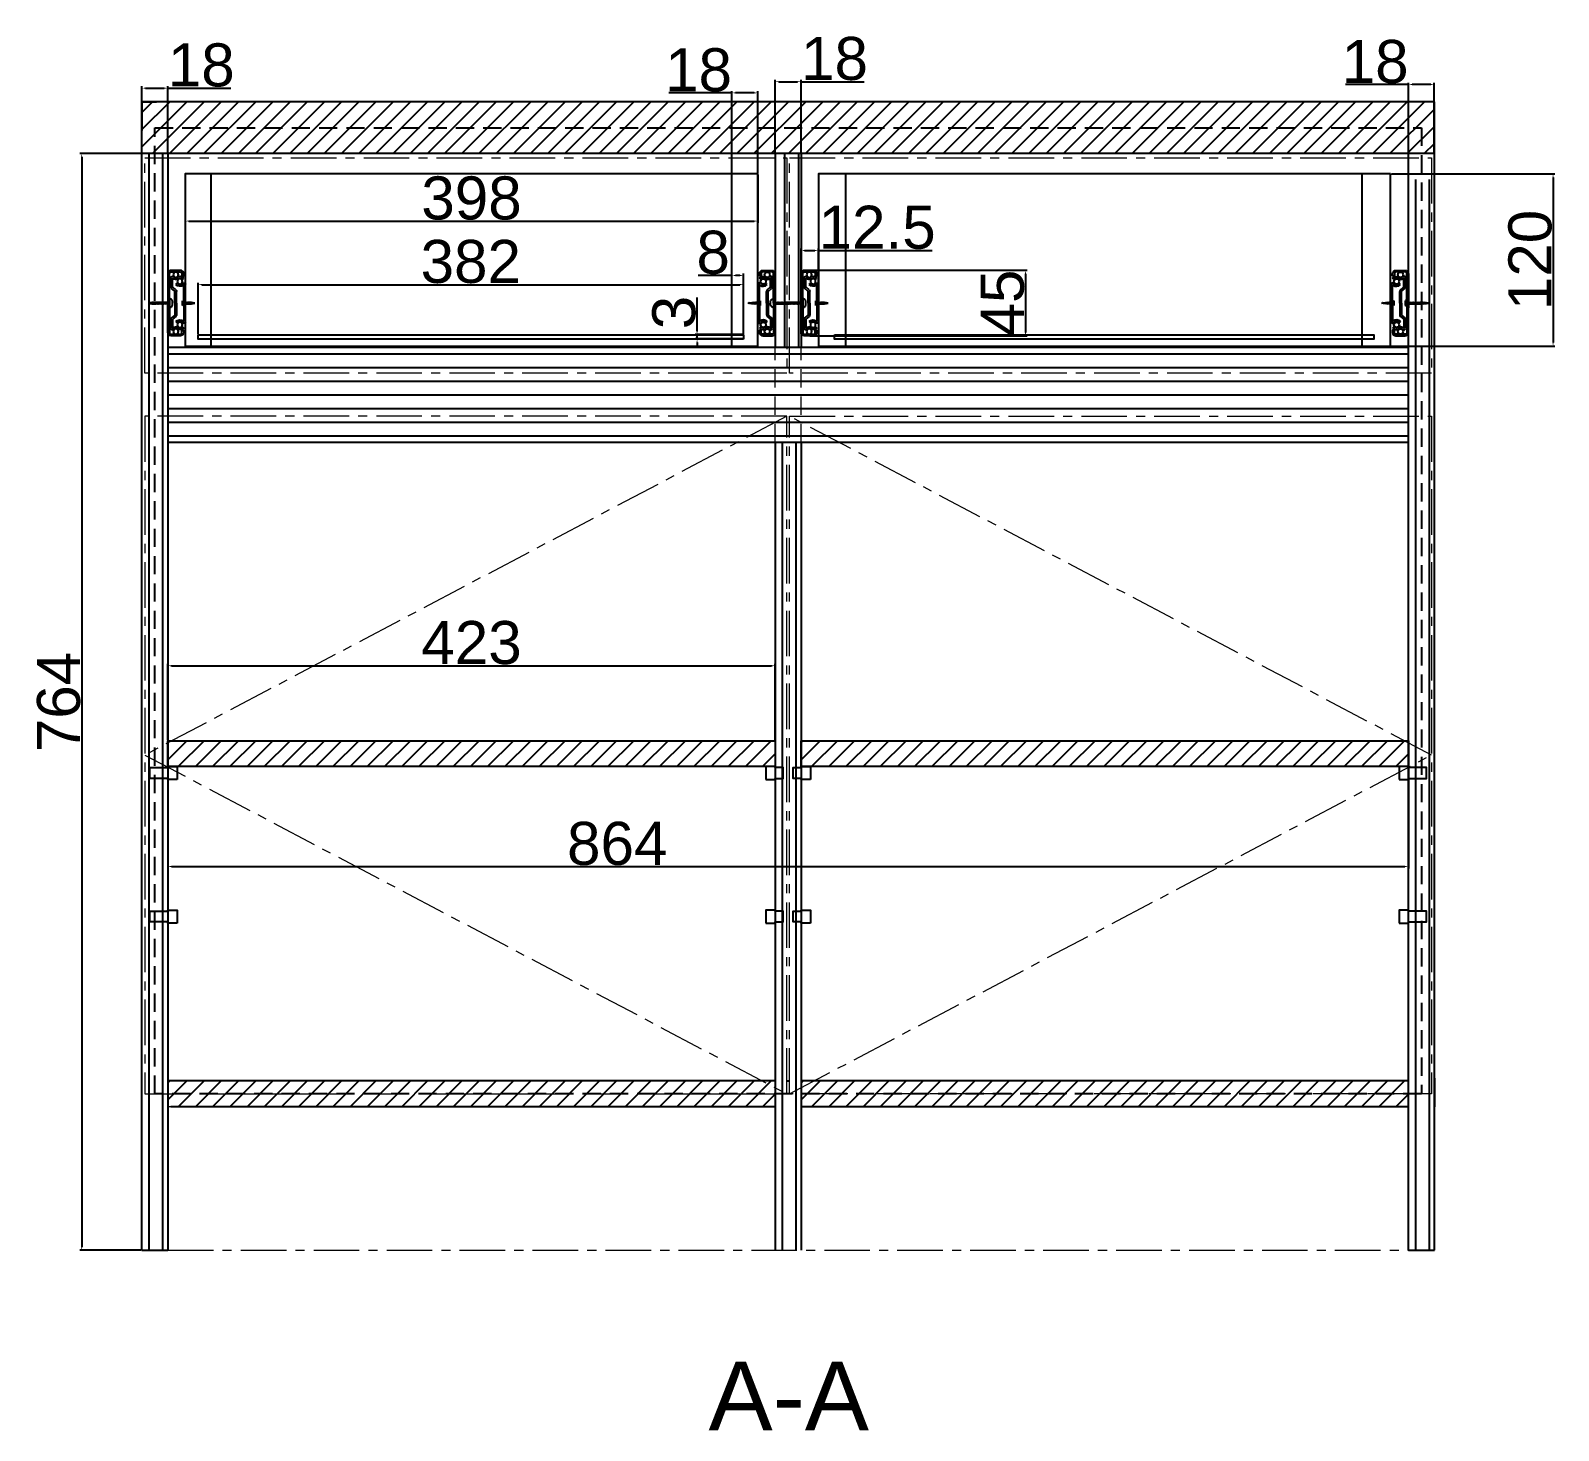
# Model space of a CAD drawing. Header units: millimetres. Extents: x -8279 to 76201, y -81 to 21625.
# Drawn here: x 34979 to 36043, y 10193 to 11168 of the extents above; entities that cross this region are included whole.
import ezdxf

# ---------------------------------------------------------------- set-up
doc = ezdxf.new("R2010")
doc.units = ezdxf.units.MM
doc.linetypes.add('CENTER', pattern=[50.8, 31.75, -6.35, 6.35, -6.35])
doc.linetypes.add('DASHED', pattern=[19.05, 12.7, -6.35])
doc.layers.add('剖面線', color=4, linetype='Continuous')
doc.layers.add('尺寸線', color=3, linetype='Continuous', lineweight=25)
doc.styles.get("Standard").update_dxf_attribs({"font": 'Arial.ttf'})
doc.dimstyles.new('ISO-25', dxfattribs={"dimtxt": 30, "dimasz": 2.5, "dimexe": 1.25, "dimexo": 0.625, "dimtad": 1, "dimtxsty": 'Standard', "dimcen": 2.5, "dimadec": 0, "dimazin": 0, "dimtfac": 1, "dimtmove": 0, "dimatfit": 3, "dimfxl": 1, "dimarcsym": 0})

# ---------------------------------------------------------------- blocks, each defined once
blk = doc.blocks.new('*D152')
at = {"color": 0, "lineweight": -2, "transparency": 16777216}
for p, q in [((35074.1, 10674), (35074.1, 10726.9)), ((35076.6, 10725.6), (35494.6, 10725.6)), ((35497.1, 10674), (35497.1, 10726.9))]:
    blk.add_line(p, q, dxfattribs=at)
at = {"color": 0, "transparency": 16777216}
for points in [[(35076.6, 10726.1), (35076.6, 10725.2), (35074.1, 10725.6)], [(35494.6, 10726.1), (35494.6, 10725.2), (35497.1, 10725.6)]]:
    blk.add_solid(points, dxfattribs=at)
at = {"layer": 'Defpoints', "color": 0, "transparency": 16777216}
for p in [(35497.1, 10725.6), (35074.1, 10673.4), (35497.1, 10673.4)]:
    blk.add_point(p, dxfattribs=at)
at = {"color": 0, "transparency": 16777216, "insert": (35285.6, 10741.6), "char_height": 30, "attachment_point": 5}
blk.add_mtext('423', dxfattribs=at)
blk = doc.blocks.new('*D153')
at = {"color": 0, "lineweight": -2, "transparency": 16777216}
for p, q in [((35926.2, 11068.3), (36040.1, 11068.3)), ((36038.8, 11065.8), (36038.8, 10950.8)), ((35926.2, 10948.3), (36040.1, 10948.3))]:
    blk.add_line(p, q, dxfattribs=at)
at = {"color": 0, "transparency": 16777216}
for points in [[(36038.4, 11065.8), (36039.2, 11065.8), (36038.8, 11068.3)], [(36038.4, 10950.8), (36039.2, 10950.8), (36038.8, 10948.3)]]:
    blk.add_solid(points, dxfattribs=at)
at = {"layer": 'Defpoints', "color": 0, "transparency": 16777216}
for p in [(35925.6, 11068.3), (35925.6, 10948.3), (36038.8, 10948.3)]:
    blk.add_point(p, dxfattribs=at)
at = {"color": 0, "transparency": 16777216, "insert": (36022.9, 11008.3), "char_height": 30, "attachment_point": 5, "rotation": 90}
blk.add_mtext('120', dxfattribs=at)
blk = doc.blocks.new('*D164')
at = {"color": 0, "lineweight": -2, "transparency": 16777216}
for p, q in [((35055.5, 11082.4), (35012.9, 11082.4)), ((35014.2, 11079.9), (35014.2, 10320.9)), ((35055.5, 10318.4), (35012.9, 10318.4))]:
    blk.add_line(p, q, dxfattribs=at)
at = {"color": 0, "transparency": 16777216}
for points in [[(35013.7, 11079.9), (35014.6, 11079.9), (35014.2, 11082.4)], [(35013.7, 10320.9), (35014.6, 10320.9), (35014.2, 10318.4)]]:
    blk.add_solid(points, dxfattribs=at)
at = {"layer": 'Defpoints', "color": 0, "transparency": 16777216}
for p in [(35056.1, 11082.4), (35014.2, 10318.4), (35056.1, 10318.4)]:
    blk.add_point(p, dxfattribs=at)
at = {"color": 0, "transparency": 16777216, "insert": (34998.2, 10700.4), "char_height": 30, "attachment_point": 5, "rotation": 90}
blk.add_mtext('764', dxfattribs=at)
blk = doc.blocks.new('*D174')
at = {"color": 0, "lineweight": -2, "transparency": 16777216}
for p, q in [((35938.1, 11130.5), (35894.2, 11130.5)), ((35938.1, 11083), (35938.1, 11131.7)), ((35953.6, 11130.5), (35940.6, 11130.5)), ((35956.1, 11083), (35956.1, 11131.7))]:
    blk.add_line(p, q, dxfattribs=at)
at = {"color": 0, "transparency": 16777216}
for points in [[(35940.6, 11130.9), (35940.6, 11130.1), (35938.1, 11130.5)], [(35953.6, 11130.9), (35953.6, 11130.1), (35956.1, 11130.5)]]:
    blk.add_solid(points, dxfattribs=at)
at = {"layer": 'Defpoints', "color": 0, "transparency": 16777216}
for p in [(35938.1, 11130.5), (35938.1, 11082.4), (35956.1, 11082.4)]:
    blk.add_point(p, dxfattribs=at)
at = {"color": 0, "transparency": 16777216, "insert": (35914.9, 11146.4), "char_height": 30, "attachment_point": 5}
blk.add_mtext('18', dxfattribs=at)
blk = doc.blocks.new('*D76')
at = {"color": 0, "lineweight": -2, "transparency": 16777216}
for p, q in [((35497.1, 11083), (35497.1, 11133.8)), ((35499.6, 11132.5), (35512.6, 11132.5)), ((35515.1, 11083), (35515.1, 11133.8)), ((35515.1, 11132.5), (35559.1, 11132.5))]:
    blk.add_line(p, q, dxfattribs=at)
at = {"color": 0, "transparency": 16777216}
for points in [[(35499.6, 11132.9), (35499.6, 11132.1), (35497.1, 11132.5)], [(35512.6, 11132.9), (35512.6, 11132.1), (35515.1, 11132.5)]]:
    blk.add_solid(points, dxfattribs=at)
at = {"layer": 'Defpoints', "color": 0, "transparency": 16777216}
for p in [(35515.1, 11132.5), (35497.1, 11082.4), (35515.1, 11082.4)]:
    blk.add_point(p, dxfattribs=at)
at = {"color": 0, "transparency": 16777216, "insert": (35538.4, 11148.5), "char_height": 30, "attachment_point": 5}
blk.add_mtext('18', dxfattribs=at)
blk = doc.blocks.new('*D77')
at = {"color": 0, "lineweight": -2, "transparency": 16777216}
for p, q in [((35056.1, 11083), (35056.1, 11129.3)), ((35058.6, 11128), (35071.6, 11128)), ((35074.1, 11083), (35074.1, 11129.3)), ((35074.1, 11128), (35118.1, 11128))]:
    blk.add_line(p, q, dxfattribs=at)
at = {"color": 0, "transparency": 16777216}
for points in [[(35058.6, 11128.4), (35058.6, 11127.6), (35056.1, 11128)], [(35071.6, 11128.4), (35071.6, 11127.6), (35074.1, 11128)]]:
    blk.add_solid(points, dxfattribs=at)
at = {"layer": 'Defpoints', "color": 0, "transparency": 16777216}
for p in [(35074.1, 11128), (35056.1, 11082.4), (35074.1, 11082.4)]:
    blk.add_point(p, dxfattribs=at)
at = {"color": 0, "transparency": 16777216, "insert": (35097.4, 11144), "char_height": 30, "attachment_point": 5}
blk.add_mtext('18', dxfattribs=at)
blk = doc.blocks.new('*D78')
at = {"color": 0, "lineweight": -2, "transparency": 16777216}
for p, q in [((35467, 11124.7), (35423, 11124.7)), ((35467, 11068.9), (35467, 11125.9)), ((35482.5, 11124.7), (35469.5, 11124.7)), ((35485, 11068.9), (35485, 11125.9))]:
    blk.add_line(p, q, dxfattribs=at)
at = {"color": 0, "transparency": 16777216}
for points in [[(35469.5, 11125.1), (35469.5, 11124.3), (35467, 11124.7)], [(35482.5, 11125.1), (35482.5, 11124.3), (35485, 11124.7)]]:
    blk.add_solid(points, dxfattribs=at)
at = {"layer": 'Defpoints', "color": 0, "transparency": 16777216}
for p in [(35467, 11124.7), (35467, 11068.3), (35485, 11068.3)]:
    blk.add_point(p, dxfattribs=at)
at = {"color": 0, "transparency": 16777216, "insert": (35443.7, 11140.6), "char_height": 30, "attachment_point": 5}
blk.add_mtext('18', dxfattribs=at)
blk = doc.blocks.new('*D79')
at = {"color": 0, "lineweight": -2, "transparency": 16777216}
for p, q in [((35095.3, 10956.9), (35095.3, 10992.4)), ((35475, 10956.9), (35475, 10992.4)), ((35097.8, 10991.1), (35472.5, 10991.1))]:
    blk.add_line(p, q, dxfattribs=at)
at = {"color": 0, "transparency": 16777216}
for points in [[(35097.8, 10991.6), (35097.8, 10990.7), (35095.3, 10991.1)], [(35472.5, 10991.6), (35472.5, 10990.7), (35475, 10991.1)]]:
    blk.add_solid(points, dxfattribs=at)
at = {"layer": 'Defpoints', "color": 0, "transparency": 16777216}
for p in [(35475, 10991.1), (35095.3, 10956.3), (35475, 10956.3)]:
    blk.add_point(p, dxfattribs=at)
at = {"color": 0, "transparency": 16777216, "insert": (35285.1, 11007.1), "char_height": 30, "attachment_point": 5}
blk.add_mtext('382', dxfattribs=at)
blk = doc.blocks.new('*D80')
at = {"color": 0, "lineweight": -2, "transparency": 16777216}
for p, q in [((35442.7, 10958.8), (35442.7, 10982.2)), ((35474.3, 10956.3), (35441.4, 10956.3)), ((35474.3, 10953.3), (35441.4, 10953.3)), ((35442.7, 10953.3), (35442.7, 10956.3)), ((35442.7, 10950.8), (35442.7, 10948.3))]:
    blk.add_line(p, q, dxfattribs=at)
at = {"color": 0, "transparency": 16777216}
for points in [[(35442.3, 10958.8), (35443.1, 10958.8), (35442.7, 10956.3)], [(35442.3, 10950.8), (35443.1, 10950.8), (35442.7, 10953.3)]]:
    blk.add_solid(points, dxfattribs=at)
at = {"layer": 'Defpoints', "color": 0, "transparency": 16777216}
for p in [(35442.7, 10956.3), (35475, 10956.3), (35475, 10953.3)]:
    blk.add_point(p, dxfattribs=at)
at = {"color": 0, "transparency": 16777216, "insert": (35426.7, 10971.7), "char_height": 30, "attachment_point": 5, "rotation": 90}
blk.add_mtext('3', dxfattribs=at)
blk = doc.blocks.new('*D81')
at = {"color": 0, "lineweight": -2, "transparency": 16777216}
for p, q in [((35086.3, 11067.6), (35086.3, 11034.1)), ((35485, 11067.6), (35485, 11034.1)), ((35088.8, 11035.4), (35482.5, 11035.4))]:
    blk.add_line(p, q, dxfattribs=at)
at = {"color": 0, "transparency": 16777216}
for points in [[(35088.8, 11035.8), (35088.8, 11035), (35086.3, 11035.4)], [(35482.5, 11035.8), (35482.5, 11035), (35485, 11035.4)]]:
    blk.add_solid(points, dxfattribs=at)
at = {"layer": 'Defpoints', "color": 0, "transparency": 16777216}
for p in [(35086.3, 11068.3), (35485, 11068.3), (35485, 11035.4)]:
    blk.add_point(p, dxfattribs=at)
at = {"color": 0, "transparency": 16777216, "insert": (35285.6, 11051.3), "char_height": 30, "width": 67.387, "attachment_point": 5}
blk.add_mtext('398', dxfattribs=at)
blk = doc.blocks.new('*D82')
at = {"color": 0, "lineweight": -2, "transparency": 16777216}
for p, q in [((35467, 10997.5), (35443.4, 10997.5)), ((35467, 10956.9), (35467, 10998.8)), ((35472.5, 10997.5), (35469.5, 10997.5)), ((35475, 10956.9), (35475, 10998.8))]:
    blk.add_line(p, q, dxfattribs=at)
at = {"color": 0, "transparency": 16777216}
for points in [[(35469.5, 10998), (35469.5, 10997.1), (35467, 10997.5)], [(35472.5, 10998), (35472.5, 10997.1), (35475, 10997.5)]]:
    blk.add_solid(points, dxfattribs=at)
at = {"layer": 'Defpoints', "color": 0, "transparency": 16777216}
for p in [(35467, 10997.5), (35467, 10956.3), (35475, 10956.3)]:
    blk.add_point(p, dxfattribs=at)
at = {"color": 0, "transparency": 16777216, "insert": (35453.9, 11013.5), "char_height": 30, "attachment_point": 5}
blk.add_mtext('8', dxfattribs=at)
blk = doc.blocks.new('*D83')
at = {"color": 0, "lineweight": -2, "transparency": 16777216}
for p, q in [((35515.1, 10978.9), (35515.1, 11016.2)), ((35517.6, 11014.9), (35524.8, 11014.9)), ((35527.3, 10978.9), (35527.3, 11016.2)), ((35527.3, 11014.9), (35606.4, 11014.9))]:
    blk.add_line(p, q, dxfattribs=at)
at = {"color": 0, "transparency": 16777216}
for points in [[(35517.6, 11015.3), (35517.6, 11014.5), (35515.1, 11014.9)], [(35524.8, 11015.3), (35524.8, 11014.5), (35527.3, 11014.9)]]:
    blk.add_solid(points, dxfattribs=at)
at = {"layer": 'Defpoints', "color": 0, "transparency": 16777216}
for p in [(35527.3, 11014.9), (35515.1, 10978.3), (35527.3, 10978.3)]:
    blk.add_point(p, dxfattribs=at)
at = {"color": 0, "transparency": 16777216, "insert": (35568.1, 11030.9), "char_height": 30, "attachment_point": 5}
blk.add_mtext('12.5', dxfattribs=at)
blk = doc.blocks.new('*D84')
at = {"color": 0, "lineweight": -2, "transparency": 16777216}
for p, q in [((35521.3, 11001.1), (35672.6, 11001.1)), ((35671.4, 10998.6), (35671.4, 10957.9)), ((35521.3, 10955.4), (35672.6, 10955.4))]:
    blk.add_line(p, q, dxfattribs=at)
at = {"color": 0, "transparency": 16777216}
for points in [[(35671, 10998.6), (35671.8, 10998.6), (35671.4, 11001.1)], [(35671, 10957.9), (35671.8, 10957.9), (35671.4, 10955.4)]]:
    blk.add_solid(points, dxfattribs=at)
at = {"layer": 'Defpoints', "color": 0, "transparency": 16777216}
for p in [(35520.6, 11001.1), (35520.6, 10955.4), (35671.4, 10955.4)]:
    blk.add_point(p, dxfattribs=at)
at = {"color": 0, "transparency": 16777216, "insert": (35655.5, 10978.3), "char_height": 30, "attachment_point": 5, "rotation": 90}
blk.add_mtext('45', dxfattribs=at)
blk = doc.blocks.new('*D91')
at = {"color": 0, "lineweight": -2, "transparency": 16777216}
for p, q in [((35074.1, 10654.8), (35074.1, 10584.5)), ((35938.1, 10654.8), (35938.1, 10584.5)), ((35076.6, 10585.7), (35935.6, 10585.7))]:
    blk.add_line(p, q, dxfattribs=at)
at = {"color": 0, "transparency": 16777216}
for points in [[(35076.6, 10586.2), (35076.6, 10585.3), (35074.1, 10585.7)], [(35935.6, 10586.2), (35935.6, 10585.3), (35938.1, 10585.7)]]:
    blk.add_solid(points, dxfattribs=at)
at = {"layer": 'Defpoints', "color": 0, "transparency": 16777216}
for p in [(35074.1, 10655.4), (35938.1, 10655.4), (35938.1, 10585.7)]:
    blk.add_point(p, dxfattribs=at)
at = {"color": 0, "transparency": 16777216, "insert": (35387.1, 10601.7), "char_height": 30, "attachment_point": 5}
blk.add_mtext('864', dxfattribs=at)
blk = doc.blocks.new('runner_55_a')
at = {"color": 252}
for p, q in [((0, 0), (0, 12.8)), ((2, 16.3), (1.1, 17.1)), ((1.1, 0), (1.1, 12.3)), ((6.4, 12.7), (5.5, 13.5)), ((6.5, 9.1), (8.6, 10.9)), ((8.8, 11.2), (8.8, 16.8)), ((9.9, 11.2), (9.9, 17.3)), ((0, 0), (0, -12.8)), ((1.1, 0), (1.1, -12.3)), ((6, 0), (6, 7.9)), ((6, 0), (6, -7.9)), ((7.1, 0), (7.1, 7.9)), ((7.1, 0), (7.1, -7.9)), ((7.3, 8.2), (9.4, 10)), ((6.5, -9.1), (8.6, -10.9)), ((7.3, -8.2), (9.4, -10)), ((2, -16.3), (1.1, -17.1)), ((6.4, -12.7), (5.5, -13.5)), ((8.8, -11.2), (8.8, -16.8)), ((9.9, -11.2), (9.9, -17.3))]:
    blk.add_line(p, q, dxfattribs=at)
for points in [[(10.9, 0), (10.9, 20.2, 0.414214), (9.7, 21.4), (3.4, 21.4, 0.414214), (2.3, 20.2), (2.3, 18.7), (1.1, 18.7), (1.1, 20.2, -0.414214), (3.4, 22.5), (9.7, 22.5, -0.414214), (12, 20.2), (12, 0)], [(1.1, 17.1, -0.353511), (5.5, 17.7, -0.353511)], [(5, 16.7, 0.358003), (2, 16.3)], [(10.9, 0), (10.9, -20.2, -0.43), (9.8, -21.4), (3.4, -21.4, -0.414214), (2.3, -20.2), (2.3, -18.7), (1.1, -18.7), (1.1, -20.2, 0.414214), (3.4, -22.5), (9.8, -22.5, 0.422039), (12, -20.2), (12, 0)], [(1.1, -17.1, 0.353511), (5.5, -17.7, 0.353511)], [(5, -16.7, -0.358003), (2, -16.3)]]:
    blk.add_lwpolyline(points, format="xyb", dxfattribs=at)
for centre in [(6.5, 19.5), (3.8, 14.9), (3.8, -14.9), (6.5, -19.5)]:
    blk.add_circle(centre, 1.81, dxfattribs=at)
for centre, radius, start, end in [((1.1, 12.7), 1.15, 42.4766, 175.9423), ((1.3, 12.3), 0.191, 49.4913, 180), ((3.8, 15.1), 3.53, 229.4913, 317.655), ((3.8, 15.1), 2.38, 222.345, 317.655), ((6.5, 19.5), 3.21, 239.2649, 307.4786), ((6.5, 19.5), 2.06, 239.2649, 316.3148), ((8.8, 17.3), 1.15, 4.0577, 137.5234), ((8.6, 16.8), 0.191, 0, 127.4786), ((8.3, 11.2), 0.477, 310.7139, 0), ((8.3, 11.2), 1.62, 310.7139, 0), ((7.6, 7.9), 1.62, 130.7139, 180), ((7.6, 7.9), 0.477, 130.7139, 180), ((7.6, -7.9), 1.62, 180, 229.2861), ((7.6, -7.9), 0.477, 180, 229.2861), ((8.3, -11.2), 1.62, 0, 49.2861), ((1.1, -12.7), 1.15, 184.0577, 317.5234), ((1.3, -12.3), 0.191, 180, 310.5087), ((3.8, -15.1), 3.53, 42.345, 130.5087), ((3.8, -15.1), 2.38, 42.345, 137.655), ((6.5, -19.5), 3.21, 52.5214, 120.7351), ((6.5, -19.5), 2.06, 43.6852, 120.7351), ((8.8, -17.3), 1.15, 222.4766, 355.9423), ((8.6, -16.8), 0.191, 232.5214, 0), ((8.3, -11.2), 0.477, 0, 49.2861)]:
    blk.add_arc(centre, radius, start, end, dxfattribs=at)
blk = doc.blocks.new('SCREW6')
at = {"color": 252}
blk.add_line((-3.2, -1.1), (3.2, -1.1), dxfattribs=at)
at = {"color": 252, "ltscale": 1.2}
for p, q in [((-0.9, -3.1), (0.9, -2.5)), ((-0.9, -3.1), (-0.5, -3.2)), ((-0.9, -4), (0.9, -3.4)), ((-0.9, -4), (-0.5, -4.2)), ((-0.9, -4), (-0.5, -4.2)), ((-0.9, -4.9), (0.9, -4.4)), ((-0.9, -4.9), (-0.5, -5.1)), ((-0.9, -4.9), (-0.5, -5.1)), ((-0.9, -5.9), (0.9, -5.3)), ((-0.9, -5.9), (-0.5, -6)), ((-0.9, -5.9), (-0.5, -6)), ((-0.9, -6.8), (0.9, -6.2)), ((-0.9, -6.8), (-0.5, -6.9)), ((-0.9, -6.8), (-0.5, -6.9)), ((-0.9, -7.7), (0.9, -7.2)), ((-0.9, -7.7), (-0.5, -7.9)), ((-0.9, -7.7), (-0.5, -7.9)), ((-0.9, -8.7), (0.9, -8.1)), ((-0.9, -8.7), (-0.5, -8.8)), ((-0.9, -8.7), (-0.5, -8.8)), ((-0.9, -9.6), (0.9, -9)), ((-0.9, -9.6), (-0.5, -9.7)), ((-0.9, -9.6), (-0.5, -9.7)), ((-0.9, -10.5), (0.9, -9.9)), ((-0.5, -1.1), (-0.5, -10.6)), ((0.5, -1.1), (0.5, -10.6)), ((0.5, -2.4), (0.9, -2.5)), ((0.5, -3.3), (0.9, -3.4)), ((0.5, -4.2), (0.9, -4.4)), ((0.5, -5.2), (0.9, -5.3)), ((0.5, -6.1), (0.9, -6.2)), ((0.5, -7), (0.9, -7.2)), ((0.5, -7.9), (0.9, -8.1)), ((0.5, -8.9), (0.9, -9)), ((0.5, -9.8), (0.9, -9.9)), ((-0.9, -10.5), (-0.5, -10.7)), ((-0.9, -10.5), (-0.5, -10.7)), ((-0.9, -11.4), (0.9, -10.9)), ((-0.9, -11.4), (-0.5, -11.6)), ((-0.4, -12.4), (-0.8, -12.3)), ((-0.7, -12.3), (0.8, -11.8)), ((-0.6, -13.2), (0.7, -12.8)), ((-0.6, -13.2), (-0.3, -13.3)), ((-0.4, -14.1), (0.5, -13.8)), ((-0.4, -14.1), (-0.2, -14.1)), ((-0.2, -14.9), (0.2, -14.8)), ((-0.2, -14.9), (-0.1, -15)), ((0.1, -14.8), (0.2, -14.8)), ((0.3, -13.8), (0.5, -13.8)), ((0.4, -12.7), (0.7, -12.8)), ((0.5, -10.7), (0.9, -10.9)), ((0.5, -11.7), (0.8, -11.8))]:
    blk.add_line(p, q, dxfattribs=at)
at = {"color": 252}
for centre, radius, start, end in [((0, -1.8), 3.24, 128.0071, 166.8921), ((0, -5.2), 6.26, 71.4221, 108.5779), ((0, -1.8), 3.24, 13.1079, 51.9929)]:
    blk.add_arc(centre, radius, start, end, dxfattribs=at)
at = {"color": 252, "ltscale": 1.2}
for centre, start, end in [((26.1, -10.6), 180, 190.8536), ((-26.1, -10.6), 349.1464, 0)]:
    blk.add_arc(centre, 26.6, start, end, dxfattribs=at)
blk = doc.blocks.new('SCREW3')
at = {"color": 252, "ltscale": 1.2}
for p, q in [((0, 1.6), (1.1, 0.5)), ((0, -1.6), (0, 1.6)), ((1.1, 0.5), (3.6, 0.5)), ((2.6, 0.9), (2, -0.9)), ((2.6, 0.9), (2.7, 0.5)), ((2.6, 0.9), (2.7, 0.5)), ((3.5, 0.9), (2.9, -0.9)), ((3.5, 0.9), (3.7, 0.5)), ((3.5, 0.9), (3.7, 0.5)), ((4.4, 0.9), (3.9, -0.9)), ((4.4, 0.9), (4.6, 0.5)), ((5.3, 0.7), (4.8, -0.8)), ((5.4, 0.4), (5.3, 0.8)), ((6.2, 0.6), (5.8, -0.7)), ((6.2, 0.6), (6.3, 0.3)), ((7.1, 0.4), (6.8, -0.5)), ((7.1, 0.4), (7.1, 0.2)), ((7.9, 0.2), (7.8, -0.2)), ((7.9, 0.2), (8, 0.1)), ((0, -1.6), (1.1, -0.5)), ((1.1, -0.5), (3.6, -0.5)), ((1.9, -0.5), (2, -0.9)), ((2.8, -0.5), (2.9, -0.9)), ((3.7, -0.5), (3.9, -0.9)), ((4.7, -0.5), (4.8, -0.8)), ((5.7, -0.4), (5.8, -0.7)), ((6.8, -0.3), (6.8, -0.5)), ((7.8, -0.1), (7.8, -0.2))]:
    blk.add_line(p, q, dxfattribs=at)
for centre, start, end in [((3.6, -26.1), 79.1464, 90), ((3.6, 26.1), 270, 280.8536)]:
    blk.add_arc(centre, 26.6, start, end, dxfattribs=at)

msp = doc.modelspace()

# ---------------------------------------------------------------- hatches: boundary and pattern name
at = {"layer": '剖面線'}
h = msp.add_hatch(dxfattribs=at)
h.set_pattern_fill('ANSI31', color=256, scale=67.708169)
h.set_pattern_definition([(45, (33033.208, 6813.9935), (-5.984613, 5.984613), [])])
h.paths.add_polyline_path([(35956.124, 11118.422), (35056.123, 11118.422), (35056.123, 11082.422), (35956.124, 11082.422)])
h = msp.add_hatch(dxfattribs=at)
h.set_pattern_fill('ANSI31', color=256, scale=3, angle=45)
h.set_pattern_definition([(90, (33861.043, 877.22), (-9.525, 2e-15), [])])
h.paths.add_polyline_path([(35075.436, 11082.422), (35057.436, 11082.422), (35057.436, 10318.43), (35075.436, 10318.422)])
h = msp.add_hatch(dxfattribs=at)
h.set_pattern_fill('ANSI31', color=256, scale=3, angle=45)
h.set_pattern_definition([(90, (34484.733, 1856.984), (-9.525, 2e-15), [])])
h.paths.add_polyline_path([(35515.124, 11082.422), (35497.124, 11082.422), (35497.124, 10947.426), (35515.124, 10947.418)])
h = msp.add_hatch(dxfattribs=at)
h.set_pattern_fill('ANSI31', color=256, scale=3, angle=45)
h.set_pattern_definition([(90, (34743.043, 877.22), (-9.525, 2e-15), [])])
h.paths.add_polyline_path([(35957.436, 11064.422), (35939.436, 11064.422), (35939.436, 10318.43), (35957.436, 10318.422)])
h = msp.add_hatch(dxfattribs=at)
h.set_pattern_fill('ANSI31', color=256, scale=3, angle=-45)
h.set_pattern_definition([(360, (25983.689, 11943.122), (4e-15, 9.525), [])])
h.paths.add_polyline_path([(35938.124, 10881.422), (35938.124, 10947.422), (35074.131, 10947.422), (35074.123, 10881.422)])
h = msp.add_hatch(dxfattribs=at)
h.set_pattern_fill('ANSI31', color=256, scale=3, angle=45)
h.set_pattern_definition([(90, (34302.043, 877.22), (-9.525, 2e-15), [])])
h.paths.add_polyline_path([(35516.124, 10881.422), (35498.124, 10881.422), (35498.436, 10318.43), (35516.436, 10318.422)])
h = msp.add_hatch(dxfattribs=at)
h.set_pattern_fill('ANSI31', color=256, scale=67.708169)
h.set_pattern_definition([(45, (33051.208, 6386.9935), (-5.984613, 5.984613), [])])
h.paths.add_polyline_path([(35497.124, 10673.422), (35074.124, 10673.422), (35074.124, 10655.422), (35497.124, 10655.422)])
h = msp.add_hatch(dxfattribs=at)
h.set_pattern_fill('ANSI31', color=256, scale=67.708169)
h.set_pattern_definition([(45, (33492.208, 6386.9935), (-5.984613, 5.984613), [])])
h.paths.add_polyline_path([(35938.124, 10673.422), (35515.124, 10673.422), (35515.124, 10655.422), (35938.124, 10655.422)])
h = msp.add_hatch(dxfattribs=at)
h.set_pattern_fill('ANSI31', color=256, scale=67.708169)
h.set_pattern_definition([(45, (33051.208, 6149.9935), (-5.984613, 5.984613), [])])
h.paths.add_polyline_path([(35497.124, 10436.422), (35074.124, 10436.422), (35074.124, 10418.422), (35497.124, 10418.422)])
h = msp.add_hatch(dxfattribs=at)
h.set_pattern_fill('ANSI31', color=256, scale=67.708169)
h.set_pattern_definition([(45, (33492.208, 6149.9935), (-5.984613, 5.984613), [])])
h.paths.add_polyline_path([(35938.124, 10436.422), (35515.124, 10436.422), (35515.124, 10418.422), (35938.124, 10418.422)])

# ---------------------------------------------------------------- linework, layer by layer
for p, q in [((35956.124, 11118.422), (35056.124, 11118.422)), ((35056.124, 11118.422), (35056.124, 11098.422)), ((35956.124, 11098.422), (35956.124, 11118.422)), ((35056.124, 10318.422), (35056.124, 11098.422)), ((35956.124, 10318.422), (35956.124, 11098.422)), ((35956.124, 11082.422), (35056.124, 11082.422)), ((35076.124, 11082.422), (35056.124, 11082.422)), ((35074.124, 11082.422), (35074.124, 10318.422)), ((35956.124, 11082.422), (35936.124, 11082.422)), ((35938.124, 10318.422), (35938.124, 11082.422)), ((35056.124, 10318.422), (35074.124, 10318.422)), ((35938.124, 10318.422), (35956.124, 10318.422))]:
    msp.add_line(p, q)
at = {"linetype": 'DASHED'}
for p, q in [((35056.124, 11118.422), (35066.124, 11118.422)), ((35056.124, 11118.422), (35056.124, 11108.422)), ((35956.124, 11118.422), (35946.124, 11118.422)), ((35505.124, 10436.422), (35507.124, 10436.422))]:
    msp.add_line(p, q, dxfattribs=at)
at = {"color": 5, "linetype": 'DASHED'}
for p, q in [((35065.124, 11100.422), (35947.124, 11100.422)), ((35065.124, 10427.422), (35065.124, 11100.422)), ((35947.124, 11100.422), (35947.124, 10427.422)), ((35947.124, 10427.422), (35065.124, 10427.422))]:
    msp.add_line(p, q, dxfattribs=at)
at = {"color": 1}
for p, q in [((35104.294, 10948.257), (35104.294, 11068.257)), ((35466.953, 10948.257), (35466.953, 11068.257)), ((35546.294, 10948.257), (35546.294, 11068.257)), ((35905.954, 10948.257), (35905.954, 11068.257))]:
    msp.add_line(p, q, dxfattribs=at)
at = {"linetype": 'DASHED', "lineweight": 5}
for p, q in [((35497.124, 10881.422), (35497.124, 10947.422)), ((35515.124, 10881.422), (35515.124, 10947.422))]:
    msp.add_line(p, q, dxfattribs=at)
at = {"color": 40, "linetype": 'CENTER', "lineweight": 5, "true_color": 0xf8d731}
for p, q in [((35505.124, 10899.422), (35058.124, 10663.422)), ((35954.124, 10663.422), (35507.124, 10899.422)), ((35058.124, 10663.422), (35505.124, 10427.422)), ((35507.124, 10427.422), (35954.124, 10663.422))]:
    msp.add_line(p, q, dxfattribs=at)
for points in [[(35058.124, 10929.422), (35058.124, 10929.422), (35058.124, 11079.422), (35505.124, 11079.422), (35505.124, 10929.422)], [(35507.124, 11079.422), (35954.124, 11079.422), (35954.124, 10929.422), (35507.124, 10929.422)], [(35505.124, 10427.422), (35505.124, 10899.422), (35058.124, 10899.422), (35058.124, 10427.422)], [(35507.124, 10427.422), (35507.124, 10899.422), (35954.124, 10899.422), (35954.124, 10427.422)]]:
    msp.add_lwpolyline(points, close=True, dxfattribs=at)
for points in [[(35497.124, 11082.422), (35497.124, 10947.422)], [(35515.124, 11082.422), (35515.124, 10947.422)], [(35497.124, 10881.422), (35497.124, 10318.422)], [(35515.124, 10881.422), (35515.124, 10318.422)], [(35056.124, 10418.422), (35056.124, 10438.422)], [(35956.124, 10438.422), (35956.124, 10418.422)], [(35497.124, 10436.422), (35074.124, 10436.422)], [(35938.124, 10436.422), (35515.124, 10436.422)], [(35497.124, 10418.422), (35076.124, 10418.422)], [(35938.124, 10418.422), (35515.124, 10418.422)]]:
    msp.add_lwpolyline(points)
at = {"color": 1}
for points in [[(35086.294, 10948.257), (35484.953, 10948.257), (35484.953, 11068.257), (35086.294, 11068.257)], [(35925.575, 11068.257), (35527.294, 11068.257), (35527.294, 10948.257), (35925.575, 10948.257)], [(35474.953, 10953.257), (35095.294, 10953.257), (35095.294, 10956.257), (35474.953, 10956.257)], [(35538.294, 10956.257), (35913.954, 10956.257), (35913.954, 10953.257), (35538.294, 10953.257)], [(35080.624, 10646.422), (35074.124, 10646.422), (35074.124, 10647.172), (35061.624, 10647.172), (35061.624, 10654.672), (35074.124, 10654.672), (35074.124, 10655.422), (35080.624, 10655.422)], [(35490.624, 10646.422), (35497.124, 10646.422), (35497.124, 10647.172), (35502.624, 10647.172), (35502.624, 10654.672), (35497.124, 10654.672), (35497.124, 10655.422), (35490.624, 10655.422)], [(35521.624, 10646.422), (35515.124, 10646.422), (35515.124, 10647.172), (35509.624, 10647.172), (35509.624, 10654.672), (35515.124, 10654.672), (35515.124, 10655.422), (35521.624, 10655.422)], [(35931.624, 10646.422), (35938.124, 10646.422), (35938.124, 10647.172), (35950.624, 10647.172), (35950.624, 10654.672), (35938.124, 10654.672), (35938.124, 10655.422), (35931.624, 10655.422)], [(35080.624, 10546.422), (35074.124, 10546.422), (35074.124, 10547.172), (35061.624, 10547.172), (35061.624, 10554.672), (35074.124, 10554.672), (35074.124, 10555.422), (35080.624, 10555.422)], [(35490.624, 10546.422), (35497.124, 10546.422), (35497.124, 10547.172), (35502.624, 10547.172), (35502.624, 10554.672), (35497.124, 10554.672), (35497.124, 10555.422), (35490.624, 10555.422)], [(35521.624, 10546.422), (35515.124, 10546.422), (35515.124, 10547.172), (35509.624, 10547.172), (35509.624, 10554.672), (35515.124, 10554.672), (35515.124, 10555.422), (35521.624, 10555.422)], [(35931.624, 10546.422), (35938.124, 10546.422), (35938.124, 10547.172), (35950.624, 10547.172), (35950.624, 10554.672), (35938.124, 10554.672), (35938.124, 10555.422), (35931.624, 10555.422)]]:
    msp.add_lwpolyline(points, close=True, dxfattribs=at)
for points in [[(35074.124, 10881.422), (35938.124, 10881.422), (35938.124, 10947.422), (35074.124, 10947.422)], [(35497.124, 10655.422), (35074.124, 10655.422), (35074.124, 10673.422), (35497.124, 10673.422)], [(35515.124, 10673.422), (35938.124, 10673.422), (35938.124, 10655.422), (35515.124, 10655.422)]]:
    msp.add_lwpolyline(points, close=True)
at = {"color": 40, "linetype": 'CENTER', "lineweight": 5, "true_color": 0xf8d731}
msp.add_lwpolyline([(35497.124, 10418.422), (35074.124, 10418.422), (35074.124, 10318.422), (35938.124, 10318.422), (35938.124, 10418.422), (35515.124, 10418.422)], dxfattribs=at)

# ---------------------------------------------------------------- block references
at = {"yscale": 1.014207514547838, "zscale": 1.014207514547838}
for p, xscale in [((35086.294, 10978.257), -1.014207514547838), ((35484.953, 10978.257), 1.014207514547838), ((35527.294, 10978.257), -1.014207514547838), ((35925.953, 10978.257), 1.014207514547838)]:
    msp.add_blockref('runner_55_a', p, dxfattribs=dict(at, xscale=xscale))
at = {"ltscale": 0.1, "yscale": 1.014202036772258, "zscale": 1.014202036772258}
for p, xscale, rotation in [((35076.374, 10978.257), 1.014202036772258, 270), ((35494.873, 10978.257), -1.014202036772258, 90), ((35517.374, 10978.257), 1.014202036772258, 270), ((35937.033, 10978.257), -1.014202036772258, 90)]:
    msp.add_blockref('SCREW6', p, dxfattribs=dict(at, xscale=xscale, rotation=rotation))
for p, xscale in [((35084.307, 10978.257), 1.014202036772258), ((35486.94, 10978.257), -1.014202036772258), ((35525.306, 10978.257), 1.014202036772258), ((35928.204, 10978.276), -1.014202036772258)]:
    msp.add_blockref('SCREW3', p, dxfattribs=dict(at, xscale=xscale))

# ---------------------------------------------------------------- texts
at = {"layer": '尺寸線', "insert": (35562.426, 10192.913), "char_height": 48, "attachment_point": 9}
msp.add_mtext_dynamic_manual_height_columns('A-A', width=27.53223, gutter_width=3, heights=[0], dxfattribs=at)

# ---------------------------------------------------------------- dimensions: what is measured, and where the dimension line sits
at = {"color": 3}
for base, p1, p2, picture, middle in [((35074.124, 11128.03), (35056.124, 11082.422), (35074.124, 11082.422), '*D77', (35097.354, 11143.972)), ((35515.124, 11132.508), (35497.124, 11082.422), (35515.124, 11082.422), '*D76', (35538.354, 11148.451)), ((35938.124, 11130.497), (35956.124, 11082.422), (35938.124, 11082.422), '*D174', (35914.893, 11146.44)), ((35466.953, 11124.67), (35484.953, 11068.257), (35466.953, 11068.257), '*D78', (35443.722, 11140.612)), ((35466.953, 10997.544), (35474.953, 10956.257), (35466.953, 10956.257), '*D82', (35453.944, 11013.486)), ((35497.124, 10725.636), (35074.124, 10673.422), (35497.124, 10673.422), '*D152', (35285.624, 10741.589))]:
    dim = msp.add_linear_dim(base=base, p1=p1, p2=p2, dimstyle='ISO-25', dxfattribs=at)
    dim.commit()
    dim.dimension.update_dxf_attribs({"geometry": picture, "text_midpoint": middle})
dim = msp.add_linear_dim(base=(35014.151, 10318.422), p1=(35056.124, 11082.422), p2=(35056.124, 10318.422), angle=90, dimstyle='ISO-25', dxfattribs=at)
dim.commit()
dim.dimension.update_dxf_attribs({"geometry": '*D164', "text_midpoint": (35014.151, 10700.422), "dimtype": 160})
for base, p1, p2, text, picture, middle in [((35484.953, 11035.377), (35086.294, 11068.257), (35484.953, 11068.257), '398', '*D81', (35285.624, 11051.329)), ((35527.294, 11014.922), (35515.123, 10978.257), (35527.294, 10978.257), '12.5', '*D83', (35568.082, 11030.864)), ((35474.953, 10991.14), (35095.294, 10956.257), (35474.953, 10956.257), '382', '*D79', (35285.124, 11007.092))]:
    dim = msp.add_linear_dim(base=base, p1=p1, p2=p2, text=text, dimstyle='ISO-25', dxfattribs=at)
    dim.commit()
    dim.dimension.update_dxf_attribs({"geometry": picture, "text_midpoint": middle})
for base, p1, p2, picture, middle in [((36038.807, 10948.257), (35925.575, 11068.257), (35925.575, 10948.257), '*D153', (36022.865, 11008.257)), ((35442.683, 10956.257), (35474.953, 10953.257), (35474.953, 10956.257), '*D80', (35426.731, 10971.705))]:
    dim = msp.add_linear_dim(base=base, p1=p1, p2=p2, angle=90, dimstyle='ISO-25', dxfattribs=at)
    dim.commit()
    dim.dimension.update_dxf_attribs({"geometry": picture, "text_midpoint": middle})
dim = msp.add_linear_dim(base=(35671.395, 10955.438), p1=(35520.628, 11001.077), p2=(35520.628, 10955.438), angle=90, text='45', dimstyle='ISO-25', dxfattribs=at)
dim.commit()
dim.dimension.update_dxf_attribs({"geometry": '*D84', "text_midpoint": (35671.395, 10978.257), "dimtype": 160})
dim = msp.add_linear_dim(base=(35938.124, 10585.743), p1=(35074.124, 10655.422), p2=(35938.124, 10655.422), dimstyle='ISO-25', dxfattribs=at)
dim.commit()
dim.dimension.update_dxf_attribs({"geometry": '*D91', "text_midpoint": (35387.143, 10585.743), "dimtype": 160})

doc.saveas('drawing.dxf')
